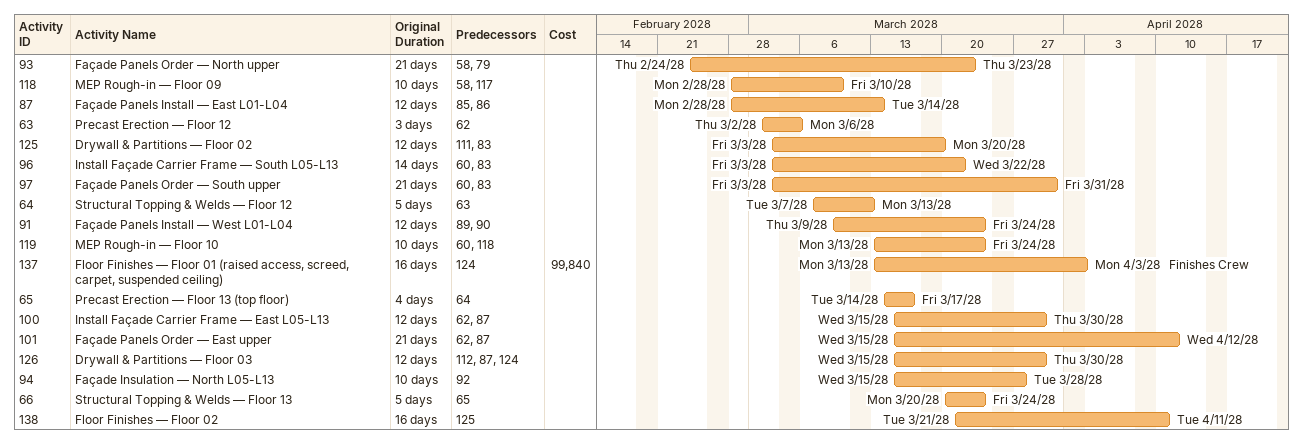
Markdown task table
| ID | Task | Original duration | Start | Finish | Predecessors | Resources | Cost |
|---|---|---|---|---|---|---|---|
| 93 | Façade Panels Order — North upper | 21d | 2028-02-24 | 2028-03-23 | 58, 79 |  |  |
| 118 | MEP Rough-in — Floor 09 | 10d | 2028-02-28 | 2028-03-10 | 58, 117 |  |  |
| 87 | Façade Panels Install — East L01-L04 | 12d | 2028-02-28 | 2028-03-14 | 85, 86 |  |  |
| 63 | Precast Erection — Floor 12 | 3d | 2028-03-02 | 2028-03-06 | 62 |  |  |
| 125 | Drywall & Partitions — Floor 02 | 12d | 2028-03-03 | 2028-03-20 | 111, 83 |  |  |
| 96 | Install Façade Carrier Frame — South L05-L13 | 14d | 2028-03-03 | 2028-03-22 | 60, 83 |  |  |
| 97 | Façade Panels Order — South upper | 21d | 2028-03-03 | 2028-03-31 | 60, 83 |  |  |
| 64 | Structural Topping & Welds — Floor 12 | 5d | 2028-03-07 | 2028-03-13 | 63 |  |  |
| 91 | Façade Panels Install — West L01-L04 | 12d | 2028-03-09 | 2028-03-24 | 89, 90 |  |  |
| 119 | MEP Rough-in — Floor 10 | 10d | 2028-03-13 | 2028-03-24 | 60, 118 |  |  |
| 137 | Floor Finishes — Floor 01 (raised access, screed, carpet, suspended ceiling) | 16d | 2028-03-13 | 2028-04-03 | 124 | Finishes Crew | 99840 |
| 65 | Precast Erection — Floor 13 (top floor) | 4d | 2028-03-14 | 2028-03-17 | 64 |  |  |
| 100 | Install Façade Carrier Frame — East L05-L13 | 12d | 2028-03-15 | 2028-03-30 | 62, 87 |  |  |
| 101 | Façade Panels Order — East upper | 21d | 2028-03-15 | 2028-04-12 | 62, 87 |  |  |
| 126 | Drywall & Partitions — Floor 03 | 12d | 2028-03-15 | 2028-03-30 | 112, 87, 124 |  |  |
| 94 | Façade Insulation — North L05-L13 | 10d | 2028-03-15 | 2028-03-28 | 92 |  |  |
| 66 | Structural Topping & Welds — Floor 13 | 5d | 2028-03-20 | 2028-03-24 | 65 |  |  |
| 138 | Floor Finishes — Floor 02 | 16d | 2028-03-21 | 2028-04-11 | 125 |  |  |
